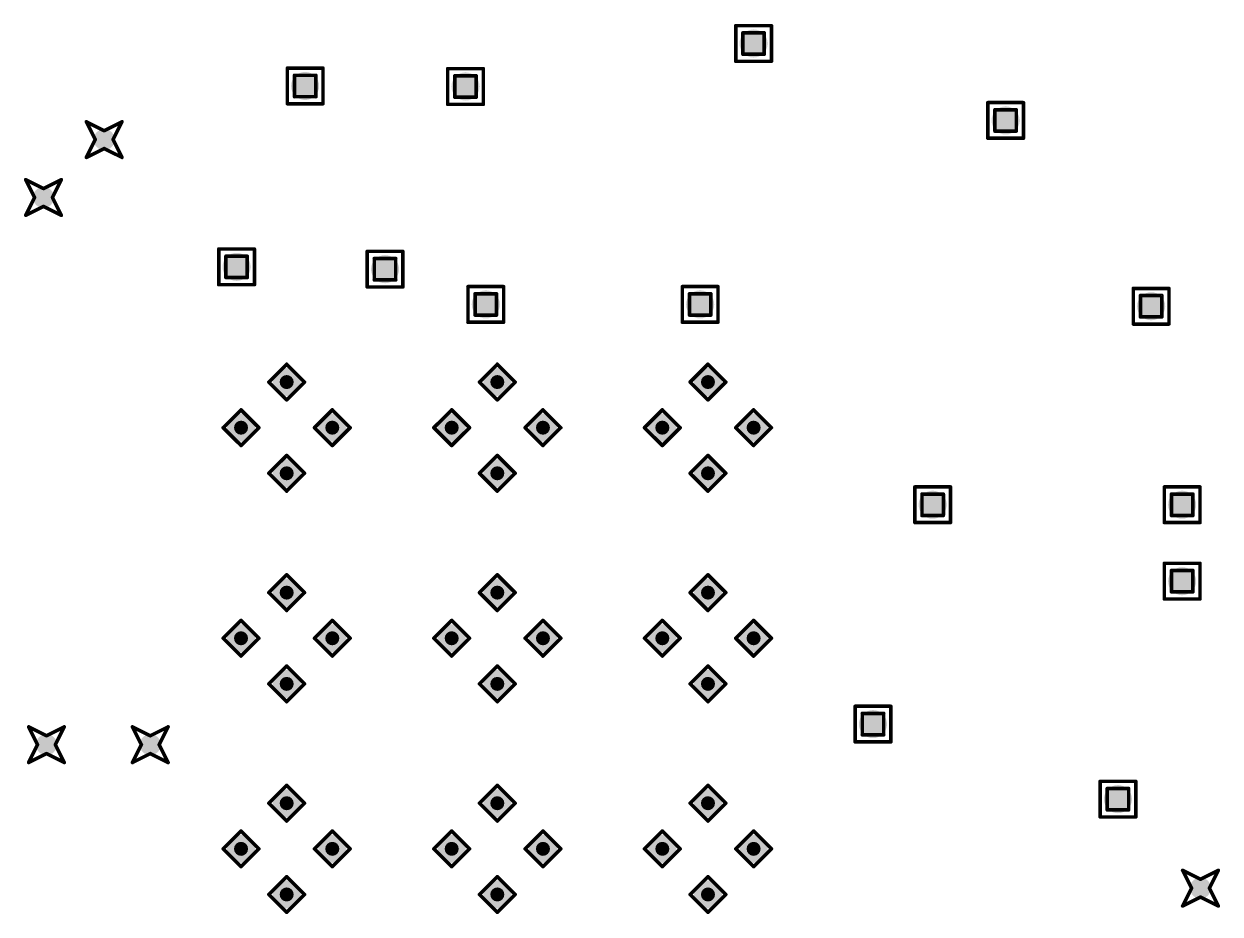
# Model space of a CAD drawing. Header units: millimetres. Extents: x -25 to 478, y -31 to 252.
# Drawn here: x 339.38 to 356.42, y 187.14 to 199.82 of the extents above; entities that cross this region are included whole.
import ezdxf

# ---------------------------------------------------------------- set-up
doc = ezdxf.new("R2010")
doc.units = ezdxf.units.MM
for name, color, linetype in [('DrillDrawing', 1, 'Continuous'), ('MultiLayer', 9, 'Continuous'), ('PadHoleLayer', 156, 'Continuous'), ('ViaHoleLayer', 16, 'Continuous')]:
    doc.layers.add(name, color=color, linetype=linetype)

# ---------------------------------------------------------------- blocks, each defined once
blk = doc.blocks.new('CC3220MODASF12MONR_20')
at = {"layer": 'MultiLayer'}
h = blk.add_hatch(color=9, dxfattribs=at)
edge = h.paths.add_edge_path()
edge.add_arc((-8.224, 5.15), 0.2, 0, 360)
h = blk.add_hatch(color=9, dxfattribs=at)
edge = h.paths.add_edge_path()
edge.add_arc((-5.224, 5.15), 0.2, 0, 360)
h = blk.add_hatch(color=9, dxfattribs=at)
edge = h.paths.add_edge_path()
edge.add_arc((-2.224, 5.15), 0.2, 0, 360)
h = blk.add_hatch(color=9, dxfattribs=at)
edge = h.paths.add_edge_path()
edge.add_arc((-8.874, 4.5), 0.2, 0, 360)
h = blk.add_hatch(color=9, dxfattribs=at)
edge = h.paths.add_edge_path()
edge.add_arc((-7.574, 4.5), 0.2, 0, 360)
h = blk.add_hatch(color=9, dxfattribs=at)
edge = h.paths.add_edge_path()
edge.add_arc((-5.874, 4.5), 0.2, 0, 360)
h = blk.add_hatch(color=9, dxfattribs=at)
edge = h.paths.add_edge_path()
edge.add_arc((-4.574, 4.5), 0.2, 0, 360)
h = blk.add_hatch(color=9, dxfattribs=at)
edge = h.paths.add_edge_path()
edge.add_arc((-2.874, 4.5), 0.2, 0, 360)
h = blk.add_hatch(color=9, dxfattribs=at)
edge = h.paths.add_edge_path()
edge.add_arc((-1.574, 4.5), 0.2, 0, 360)
h = blk.add_hatch(color=9, dxfattribs=at)
edge = h.paths.add_edge_path()
edge.add_arc((-8.224, 3.85), 0.2, 0, 360)
h = blk.add_hatch(color=9, dxfattribs=at)
edge = h.paths.add_edge_path()
edge.add_arc((-5.224, 3.85), 0.2, 0, 360)
h = blk.add_hatch(color=9, dxfattribs=at)
edge = h.paths.add_edge_path()
edge.add_arc((-2.224, 3.85), 0.2, 0, 360)
h = blk.add_hatch(color=9, dxfattribs=at)
edge = h.paths.add_edge_path()
edge.add_arc((-8.224, 2.15), 0.2, 0, 360)
h = blk.add_hatch(color=9, dxfattribs=at)
edge = h.paths.add_edge_path()
edge.add_arc((-5.224, 2.15), 0.2, 0, 360)
h = blk.add_hatch(color=9, dxfattribs=at)
edge = h.paths.add_edge_path()
edge.add_arc((-2.224, 2.15), 0.2, 0, 360)
h = blk.add_hatch(color=9, dxfattribs=at)
edge = h.paths.add_edge_path()
edge.add_arc((-8.874, 1.5), 0.2, 0, 360)
h = blk.add_hatch(color=9, dxfattribs=at)
edge = h.paths.add_edge_path()
edge.add_arc((-7.574, 1.5), 0.2, 0, 360)
h = blk.add_hatch(color=9, dxfattribs=at)
edge = h.paths.add_edge_path()
edge.add_arc((-5.874, 1.5), 0.2, 0, 360)
h = blk.add_hatch(color=9, dxfattribs=at)
edge = h.paths.add_edge_path()
edge.add_arc((-4.574, 1.5), 0.2, 0, 360)
h = blk.add_hatch(color=9, dxfattribs=at)
edge = h.paths.add_edge_path()
edge.add_arc((-2.874, 1.5), 0.2, 0, 360)
h = blk.add_hatch(color=9, dxfattribs=at)
edge = h.paths.add_edge_path()
edge.add_arc((-1.574, 1.5), 0.2, 0, 360)
h = blk.add_hatch(color=9, dxfattribs=at)
edge = h.paths.add_edge_path()
edge.add_arc((-8.224, 0.85), 0.2, 0, 360)
h = blk.add_hatch(color=9, dxfattribs=at)
edge = h.paths.add_edge_path()
edge.add_arc((-5.224, 0.85), 0.2, 0, 360)
h = blk.add_hatch(color=9, dxfattribs=at)
edge = h.paths.add_edge_path()
edge.add_arc((-2.224, 0.85), 0.2, 0, 360)
h = blk.add_hatch(color=9, dxfattribs=at)
edge = h.paths.add_edge_path()
edge.add_arc((-8.224, -0.85), 0.2, 0, 360)
h = blk.add_hatch(color=9, dxfattribs=at)
edge = h.paths.add_edge_path()
edge.add_arc((-5.224, -0.85), 0.2, 0, 360)
h = blk.add_hatch(color=9, dxfattribs=at)
edge = h.paths.add_edge_path()
edge.add_arc((-2.224, -0.85), 0.2, 0, 360)
h = blk.add_hatch(color=9, dxfattribs=at)
edge = h.paths.add_edge_path()
edge.add_arc((-8.874, -1.5), 0.2, 0, 360)
h = blk.add_hatch(color=9, dxfattribs=at)
edge = h.paths.add_edge_path()
edge.add_arc((-7.574, -1.5), 0.2, 0, 360)
h = blk.add_hatch(color=9, dxfattribs=at)
edge = h.paths.add_edge_path()
edge.add_arc((-5.874, -1.5), 0.2, 0, 360)
h = blk.add_hatch(color=9, dxfattribs=at)
edge = h.paths.add_edge_path()
edge.add_arc((-4.574, -1.5), 0.2, 0, 360)
h = blk.add_hatch(color=9, dxfattribs=at)
edge = h.paths.add_edge_path()
edge.add_arc((-2.874, -1.5), 0.2, 0, 360)
h = blk.add_hatch(color=9, dxfattribs=at)
edge = h.paths.add_edge_path()
edge.add_arc((-1.574, -1.5), 0.2, 0, 360)
h = blk.add_hatch(color=9, dxfattribs=at)
edge = h.paths.add_edge_path()
edge.add_arc((-8.224, -2.15), 0.2, 0, 360)
h = blk.add_hatch(color=9, dxfattribs=at)
edge = h.paths.add_edge_path()
edge.add_arc((-5.224, -2.15), 0.2, 0, 360)
h = blk.add_hatch(color=9, dxfattribs=at)
edge = h.paths.add_edge_path()
edge.add_arc((-2.224, -2.15), 0.2, 0, 360)
at = {"layer": 'PadHoleLayer'}
h = blk.add_hatch(color=156, dxfattribs=at)
edge = h.paths.add_edge_path()
edge.add_arc((-8.224, 5.15), 0.1, 0, 360)
h = blk.add_hatch(color=156, dxfattribs=at)
edge = h.paths.add_edge_path()
edge.add_arc((-5.224, 5.15), 0.1, 0, 360)
h = blk.add_hatch(color=156, dxfattribs=at)
edge = h.paths.add_edge_path()
edge.add_arc((-2.224, 5.15), 0.1, 0, 360)
h = blk.add_hatch(color=156, dxfattribs=at)
edge = h.paths.add_edge_path()
edge.add_arc((-8.874, 4.5), 0.1, 0, 360)
h = blk.add_hatch(color=156, dxfattribs=at)
edge = h.paths.add_edge_path()
edge.add_arc((-7.574, 4.5), 0.1, 0, 360)
h = blk.add_hatch(color=156, dxfattribs=at)
edge = h.paths.add_edge_path()
edge.add_arc((-5.874, 4.5), 0.1, 0, 360)
h = blk.add_hatch(color=156, dxfattribs=at)
edge = h.paths.add_edge_path()
edge.add_arc((-4.574, 4.5), 0.1, 0, 360)
h = blk.add_hatch(color=156, dxfattribs=at)
edge = h.paths.add_edge_path()
edge.add_arc((-2.874, 4.5), 0.1, 0, 360)
h = blk.add_hatch(color=156, dxfattribs=at)
edge = h.paths.add_edge_path()
edge.add_arc((-1.574, 4.5), 0.1, 0, 360)
h = blk.add_hatch(color=156, dxfattribs=at)
edge = h.paths.add_edge_path()
edge.add_arc((-8.224, 3.85), 0.1, 0, 360)
h = blk.add_hatch(color=156, dxfattribs=at)
edge = h.paths.add_edge_path()
edge.add_arc((-5.224, 3.85), 0.1, 0, 360)
h = blk.add_hatch(color=156, dxfattribs=at)
edge = h.paths.add_edge_path()
edge.add_arc((-2.224, 3.85), 0.1, 0, 360)
h = blk.add_hatch(color=156, dxfattribs=at)
edge = h.paths.add_edge_path()
edge.add_arc((-8.224, 2.15), 0.1, 0, 360)
h = blk.add_hatch(color=156, dxfattribs=at)
edge = h.paths.add_edge_path()
edge.add_arc((-5.224, 2.15), 0.1, 0, 360)
h = blk.add_hatch(color=156, dxfattribs=at)
edge = h.paths.add_edge_path()
edge.add_arc((-2.224, 2.15), 0.1, 0, 360)
h = blk.add_hatch(color=156, dxfattribs=at)
edge = h.paths.add_edge_path()
edge.add_arc((-8.874, 1.5), 0.1, 0, 360)
h = blk.add_hatch(color=156, dxfattribs=at)
edge = h.paths.add_edge_path()
edge.add_arc((-7.574, 1.5), 0.1, 0, 360)
h = blk.add_hatch(color=156, dxfattribs=at)
edge = h.paths.add_edge_path()
edge.add_arc((-5.874, 1.5), 0.1, 0, 360)
h = blk.add_hatch(color=156, dxfattribs=at)
edge = h.paths.add_edge_path()
edge.add_arc((-4.574, 1.5), 0.1, 0, 360)
h = blk.add_hatch(color=156, dxfattribs=at)
edge = h.paths.add_edge_path()
edge.add_arc((-2.874, 1.5), 0.1, 0, 360)
h = blk.add_hatch(color=156, dxfattribs=at)
edge = h.paths.add_edge_path()
edge.add_arc((-1.574, 1.5), 0.1, 0, 360)
h = blk.add_hatch(color=156, dxfattribs=at)
edge = h.paths.add_edge_path()
edge.add_arc((-8.224, 0.85), 0.1, 0, 360)
h = blk.add_hatch(color=156, dxfattribs=at)
edge = h.paths.add_edge_path()
edge.add_arc((-5.224, 0.85), 0.1, 0, 360)
h = blk.add_hatch(color=156, dxfattribs=at)
edge = h.paths.add_edge_path()
edge.add_arc((-2.224, 0.85), 0.1, 0, 360)
h = blk.add_hatch(color=156, dxfattribs=at)
edge = h.paths.add_edge_path()
edge.add_arc((-8.224, -0.85), 0.1, 0, 360)
h = blk.add_hatch(color=156, dxfattribs=at)
edge = h.paths.add_edge_path()
edge.add_arc((-5.224, -0.85), 0.1, 0, 360)
h = blk.add_hatch(color=156, dxfattribs=at)
edge = h.paths.add_edge_path()
edge.add_arc((-2.224, -0.85), 0.1, 0, 360)
h = blk.add_hatch(color=156, dxfattribs=at)
edge = h.paths.add_edge_path()
edge.add_arc((-8.874, -1.5), 0.1, 0, 360)
h = blk.add_hatch(color=156, dxfattribs=at)
edge = h.paths.add_edge_path()
edge.add_arc((-7.574, -1.5), 0.1, 0, 360)
h = blk.add_hatch(color=156, dxfattribs=at)
edge = h.paths.add_edge_path()
edge.add_arc((-5.874, -1.5), 0.1, 0, 360)
h = blk.add_hatch(color=156, dxfattribs=at)
edge = h.paths.add_edge_path()
edge.add_arc((-4.574, -1.5), 0.1, 0, 360)
h = blk.add_hatch(color=156, dxfattribs=at)
edge = h.paths.add_edge_path()
edge.add_arc((-2.874, -1.5), 0.1, 0, 360)
h = blk.add_hatch(color=156, dxfattribs=at)
edge = h.paths.add_edge_path()
edge.add_arc((-1.574, -1.5), 0.1, 0, 360)
h = blk.add_hatch(color=156, dxfattribs=at)
edge = h.paths.add_edge_path()
edge.add_arc((-8.224, -2.15), 0.1, 0, 360)
h = blk.add_hatch(color=156, dxfattribs=at)
edge = h.paths.add_edge_path()
edge.add_arc((-5.224, -2.15), 0.1, 0, 360)
h = blk.add_hatch(color=156, dxfattribs=at)
edge = h.paths.add_edge_path()
edge.add_arc((-2.224, -2.15), 0.1, 0, 360)

msp = doc.modelspace()

# ---------------------------------------------------------------- hatches: boundary and pattern name
at = {"layer": 'ViaHoleLayer'}
h = msp.add_hatch(color=16, dxfattribs=at)
edge = h.paths.add_edge_path()
edge.add_arc((349.773, 199.545), 0.2, 0, 360)
h = msp.add_hatch(color=16, dxfattribs=at)
edge = h.paths.add_edge_path()
edge.add_arc((343.386, 198.94), 0.2, 0, 360)
h = msp.add_hatch(color=16, dxfattribs=at)
edge = h.paths.add_edge_path()
edge.add_arc((345.67, 198.933), 0.2, 0, 360)
h = msp.add_hatch(color=16, dxfattribs=at)
edge = h.paths.add_edge_path()
edge.add_arc((353.362, 198.449), 0.2, 0, 360)
h = msp.add_hatch(color=16, dxfattribs=at)
edge = h.paths.add_edge_path()
edge.add_arc((340.524, 198.176), 0.15, 0, 360)
h = msp.add_hatch(color=16, dxfattribs=at)
edge = h.paths.add_edge_path()
edge.add_arc((339.66, 197.352), 0.15, 0, 360)
h = msp.add_hatch(color=16, dxfattribs=at)
edge = h.paths.add_edge_path()
edge.add_arc((342.41, 196.363), 0.2, 0, 360)
h = msp.add_hatch(color=16, dxfattribs=at)
edge = h.paths.add_edge_path()
edge.add_arc((344.524, 196.33), 0.2, 0, 360)
h = msp.add_hatch(color=16, dxfattribs=at)
edge = h.paths.add_edge_path()
edge.add_arc((345.959, 195.828), 0.2, 0, 360)
h = msp.add_hatch(color=16, dxfattribs=at)
edge = h.paths.add_edge_path()
edge.add_arc((349.012, 195.828), 0.2, 0, 360)
h = msp.add_hatch(color=16, dxfattribs=at)
edge = h.paths.add_edge_path()
edge.add_arc((355.435, 195.802), 0.2, 0, 360)
h = msp.add_hatch(color=16, dxfattribs=at)
edge = h.paths.add_edge_path()
edge.add_arc((352.323, 192.974), 0.2, 0, 360)
h = msp.add_hatch(color=16, dxfattribs=at)
edge = h.paths.add_edge_path()
edge.add_arc((355.876, 192.974), 0.2, 0, 360)
h = msp.add_hatch(color=16, dxfattribs=at)
edge = h.paths.add_edge_path()
edge.add_arc((355.876, 191.885), 0.2, 0, 360)
h = msp.add_hatch(color=16, dxfattribs=at)
edge = h.paths.add_edge_path()
edge.add_arc((351.473, 189.849), 0.2, 0, 360)
h = msp.add_hatch(color=16, dxfattribs=at)
edge = h.paths.add_edge_path()
edge.add_arc((339.702, 189.556), 0.15, 0, 360)
h = msp.add_hatch(color=16, dxfattribs=at)
edge = h.paths.add_edge_path()
edge.add_arc((341.181, 189.556), 0.15, 0, 360)
h = msp.add_hatch(color=16, dxfattribs=at)
edge = h.paths.add_edge_path()
edge.add_arc((354.962, 188.78), 0.2, 0, 360)
h = msp.add_hatch(color=16, dxfattribs=at)
edge = h.paths.add_edge_path()
edge.add_arc((356.137, 187.512), 0.15, 0, 360)

# ---------------------------------------------------------------- linework, layer by layer
at = {"layer": 'DrillDrawing', "const_width": 0.0508}
for points in [[(349.519, 199.799), (350.027, 199.799)], [(349.519, 199.291), (349.519, 199.799)], [(349.621, 199.697), (349.925, 199.697)], [(349.621, 199.392), (349.621, 199.697)], [(349.925, 199.392), (349.925, 199.697)], [(350.027, 199.291), (350.027, 199.799)], [(349.519, 199.291), (350.027, 199.291)], [(349.621, 199.392), (349.925, 199.392)], [(343.132, 199.194), (343.64, 199.194)], [(343.132, 198.686), (343.132, 199.194)], [(343.64, 198.686), (343.64, 199.194)], [(345.416, 199.187), (345.924, 199.187)], [(345.416, 198.679), (345.416, 199.187)], [(345.924, 198.679), (345.924, 199.187)], [(343.234, 199.092), (343.539, 199.092)], [(343.234, 198.787), (343.234, 199.092)], [(343.539, 198.787), (343.539, 199.092)], [(345.518, 199.085), (345.822, 199.085)], [(345.518, 198.78), (345.518, 199.085)], [(345.822, 198.78), (345.822, 199.085)], [(343.234, 198.787), (343.539, 198.787)], [(345.518, 198.78), (345.822, 198.78)], [(343.132, 198.686), (343.64, 198.686)], [(345.416, 198.679), (345.924, 198.679)], [(353.108, 198.703), (353.616, 198.703)], [(353.108, 198.195), (353.108, 198.703)], [(353.616, 198.195), (353.616, 198.703)], [(353.21, 198.601), (353.515, 198.601)], [(353.21, 198.297), (353.21, 198.601)], [(353.515, 198.297), (353.515, 198.601)], [(340.27, 198.43), (340.524, 198.303)], [(340.27, 198.43), (340.397, 198.176)], [(340.524, 198.303), (340.778, 198.43)], [(340.651, 198.176), (340.778, 198.43)], [(353.21, 198.297), (353.515, 198.297)], [(340.27, 197.922), (340.397, 198.176)], [(340.651, 198.176), (340.778, 197.922)], [(353.108, 198.195), (353.616, 198.195)], [(340.27, 197.922), (340.524, 198.049)], [(340.524, 198.049), (340.778, 197.922)], [(339.406, 197.606), (339.66, 197.479)], [(339.406, 197.606), (339.533, 197.352)], [(339.66, 197.479), (339.914, 197.606)], [(339.787, 197.352), (339.914, 197.606)], [(339.406, 197.098), (339.533, 197.352)], [(339.787, 197.352), (339.914, 197.098)], [(339.406, 197.098), (339.66, 197.225)], [(339.66, 197.225), (339.914, 197.098)], [(342.156, 196.617), (342.664, 196.617)], [(342.156, 196.109), (342.156, 196.617)], [(342.664, 196.109), (342.664, 196.617)], [(344.27, 196.584), (344.778, 196.584)], [(344.27, 196.076), (344.27, 196.584)], [(344.778, 196.076), (344.778, 196.584)], [(342.257, 196.515), (342.562, 196.515)], [(342.257, 196.211), (342.257, 196.515)], [(342.562, 196.211), (342.562, 196.515)], [(344.371, 196.482), (344.676, 196.482)], [(344.371, 196.177), (344.371, 196.482)], [(344.676, 196.177), (344.676, 196.482)], [(342.156, 196.109), (342.664, 196.109)], [(342.257, 196.211), (342.562, 196.211)], [(344.27, 196.076), (344.778, 196.076)], [(344.371, 196.177), (344.676, 196.177)], [(345.705, 196.082), (346.213, 196.082)], [(345.705, 195.574), (345.705, 196.082)], [(346.213, 195.574), (346.213, 196.082)], [(348.758, 196.082), (349.266, 196.082)], [(348.758, 195.574), (348.758, 196.082)], [(349.266, 195.574), (349.266, 196.082)], [(355.181, 196.056), (355.689, 196.056)], [(355.181, 195.548), (355.181, 196.056)], [(355.689, 195.548), (355.689, 196.056)], [(345.806, 195.98), (346.111, 195.98)], [(345.806, 195.676), (345.806, 195.98)], [(346.111, 195.676), (346.111, 195.98)], [(348.859, 195.98), (349.164, 195.98)], [(348.859, 195.676), (348.859, 195.98)], [(349.164, 195.676), (349.164, 195.98)], [(355.282, 195.955), (355.587, 195.955)], [(355.282, 195.65), (355.282, 195.955)], [(355.587, 195.65), (355.587, 195.955)], [(345.705, 195.574), (346.213, 195.574)], [(345.806, 195.676), (346.111, 195.676)], [(348.758, 195.574), (349.266, 195.574)], [(348.859, 195.676), (349.164, 195.676)], [(355.181, 195.548), (355.689, 195.548)], [(355.282, 195.65), (355.587, 195.65)], [(342.869, 194.722), (343.123, 194.976)], [(343.123, 194.976), (343.377, 194.722)], [(345.869, 194.722), (346.123, 194.976)], [(346.123, 194.976), (346.377, 194.722)], [(348.869, 194.722), (349.123, 194.976)], [(349.123, 194.976), (349.377, 194.722)], [(342.869, 194.722), (343.123, 194.468)], [(343.123, 194.468), (343.377, 194.722)], [(345.869, 194.722), (346.123, 194.468)], [(346.123, 194.468), (346.377, 194.722)], [(348.869, 194.722), (349.123, 194.468)], [(349.123, 194.468), (349.377, 194.722)], [(342.219, 194.072), (342.473, 194.326)], [(342.473, 194.326), (342.727, 194.072)], [(343.519, 194.072), (343.773, 194.326)], [(343.773, 194.326), (344.027, 194.072)], [(345.219, 194.072), (345.473, 194.326)], [(345.473, 194.326), (345.727, 194.072)], [(346.519, 194.072), (346.773, 194.326)], [(346.773, 194.326), (347.027, 194.072)], [(348.219, 194.072), (348.473, 194.326)], [(348.473, 194.326), (348.727, 194.072)], [(349.519, 194.072), (349.773, 194.326)], [(349.773, 194.326), (350.027, 194.072)], [(342.219, 194.072), (342.473, 193.818)], [(342.473, 193.818), (342.727, 194.072)], [(343.519, 194.072), (343.773, 193.818)], [(343.773, 193.818), (344.027, 194.072)], [(345.219, 194.072), (345.473, 193.818)], [(345.473, 193.818), (345.727, 194.072)], [(346.519, 194.072), (346.773, 193.818)], [(346.773, 193.818), (347.027, 194.072)], [(348.219, 194.072), (348.473, 193.818)], [(348.473, 193.818), (348.727, 194.072)], [(349.519, 194.072), (349.773, 193.818)], [(349.773, 193.818), (350.027, 194.072)], [(342.869, 193.422), (343.123, 193.676)], [(343.123, 193.676), (343.377, 193.422)], [(345.869, 193.422), (346.123, 193.676)], [(346.123, 193.676), (346.377, 193.422)], [(348.869, 193.422), (349.123, 193.676)], [(349.123, 193.676), (349.377, 193.422)], [(342.869, 193.422), (343.123, 193.168)], [(343.123, 193.168), (343.377, 193.422)], [(345.869, 193.422), (346.123, 193.168)], [(346.123, 193.168), (346.377, 193.422)], [(348.869, 193.422), (349.123, 193.168)], [(349.123, 193.168), (349.377, 193.422)], [(352.069, 193.228), (352.577, 193.228)], [(352.069, 192.72), (352.069, 193.228)], [(352.577, 192.72), (352.577, 193.228)], [(355.622, 193.228), (356.13, 193.228)], [(355.622, 192.72), (355.622, 193.228)], [(356.13, 192.72), (356.13, 193.228)], [(352.171, 193.126), (352.476, 193.126)], [(352.171, 192.821), (352.171, 193.126)], [(352.476, 192.821), (352.476, 193.126)], [(355.724, 193.126), (356.029, 193.126)], [(355.724, 192.821), (355.724, 193.126)], [(356.029, 192.821), (356.029, 193.126)], [(352.171, 192.821), (352.476, 192.821)], [(355.724, 192.821), (356.029, 192.821)], [(352.069, 192.72), (352.577, 192.72)], [(355.622, 192.72), (356.13, 192.72)], [(355.622, 192.139), (356.13, 192.139)], [(355.622, 191.631), (355.622, 192.139)], [(356.13, 191.631), (356.13, 192.139)], [(342.869, 191.722), (343.123, 191.976)], [(343.123, 191.976), (343.377, 191.722)], [(345.869, 191.722), (346.123, 191.976)], [(346.123, 191.976), (346.377, 191.722)], [(348.869, 191.722), (349.123, 191.976)], [(349.123, 191.976), (349.377, 191.722)], [(355.724, 192.038), (356.029, 192.038)], [(355.724, 191.733), (355.724, 192.038)], [(356.029, 191.733), (356.029, 192.038)], [(342.869, 191.722), (343.123, 191.468)], [(343.123, 191.468), (343.377, 191.722)], [(345.869, 191.722), (346.123, 191.468)], [(346.123, 191.468), (346.377, 191.722)], [(348.869, 191.722), (349.123, 191.468)], [(349.123, 191.468), (349.377, 191.722)], [(355.622, 191.631), (356.13, 191.631)], [(355.724, 191.733), (356.029, 191.733)], [(342.219, 191.072), (342.473, 191.326)], [(342.473, 191.326), (342.727, 191.072)], [(343.519, 191.072), (343.773, 191.326)], [(343.773, 191.326), (344.027, 191.072)], [(345.219, 191.072), (345.473, 191.326)], [(345.473, 191.326), (345.727, 191.072)], [(346.519, 191.072), (346.773, 191.326)], [(346.773, 191.326), (347.027, 191.072)], [(348.219, 191.072), (348.473, 191.326)], [(348.473, 191.326), (348.727, 191.072)], [(349.519, 191.072), (349.773, 191.326)], [(349.773, 191.326), (350.027, 191.072)], [(342.219, 191.072), (342.473, 190.818)], [(342.473, 190.818), (342.727, 191.072)], [(343.519, 191.072), (343.773, 190.818)], [(343.773, 190.818), (344.027, 191.072)], [(345.219, 191.072), (345.473, 190.818)], [(345.473, 190.818), (345.727, 191.072)], [(346.519, 191.072), (346.773, 190.818)], [(346.773, 190.818), (347.027, 191.072)], [(348.219, 191.072), (348.473, 190.818)], [(348.473, 190.818), (348.727, 191.072)], [(349.519, 191.072), (349.773, 190.818)], [(349.773, 190.818), (350.027, 191.072)], [(342.869, 190.422), (343.123, 190.676)], [(343.123, 190.676), (343.377, 190.422)], [(345.869, 190.422), (346.123, 190.676)], [(346.123, 190.676), (346.377, 190.422)], [(348.869, 190.422), (349.123, 190.676)], [(349.123, 190.676), (349.377, 190.422)], [(342.869, 190.422), (343.123, 190.168)], [(343.123, 190.168), (343.377, 190.422)], [(345.869, 190.422), (346.123, 190.168)], [(346.123, 190.168), (346.377, 190.422)], [(348.869, 190.422), (349.123, 190.168)], [(349.123, 190.168), (349.377, 190.422)], [(351.219, 190.103), (351.727, 190.103)], [(351.219, 189.595), (351.219, 190.103)], [(351.727, 189.595), (351.727, 190.103)], [(351.321, 190.001), (351.626, 190.001)], [(351.321, 189.696), (351.321, 190.001)], [(351.626, 189.696), (351.626, 190.001)], [(339.448, 189.81), (339.702, 189.683)], [(339.448, 189.81), (339.575, 189.556)], [(339.702, 189.683), (339.956, 189.81)], [(339.829, 189.556), (339.956, 189.81)], [(340.927, 189.81), (341.181, 189.683)], [(340.927, 189.81), (341.054, 189.556)], [(341.181, 189.683), (341.435, 189.81)], [(341.308, 189.556), (341.435, 189.81)], [(351.219, 189.595), (351.727, 189.595)], [(351.321, 189.696), (351.626, 189.696)], [(339.448, 189.302), (339.575, 189.556)], [(339.448, 189.302), (339.702, 189.429)], [(339.702, 189.429), (339.956, 189.302)], [(339.829, 189.556), (339.956, 189.302)], [(340.927, 189.302), (341.054, 189.556)], [(340.927, 189.302), (341.181, 189.429)], [(341.181, 189.429), (341.435, 189.302)], [(341.308, 189.556), (341.435, 189.302)], [(342.869, 188.722), (343.123, 188.976)], [(343.123, 188.976), (343.377, 188.722)], [(345.869, 188.722), (346.123, 188.976)], [(346.123, 188.976), (346.377, 188.722)], [(348.869, 188.722), (349.123, 188.976)], [(349.123, 188.976), (349.377, 188.722)], [(354.708, 189.034), (355.216, 189.034)], [(354.708, 188.526), (354.708, 189.034)], [(354.81, 188.932), (355.115, 188.932)], [(354.81, 188.627), (354.81, 188.932)], [(355.115, 188.627), (355.115, 188.932)], [(355.216, 188.526), (355.216, 189.034)], [(342.869, 188.722), (343.123, 188.468)], [(343.123, 188.468), (343.377, 188.722)], [(345.869, 188.722), (346.123, 188.468)], [(346.123, 188.468), (346.377, 188.722)], [(348.869, 188.722), (349.123, 188.468)], [(349.123, 188.468), (349.377, 188.722)], [(354.81, 188.627), (355.115, 188.627)], [(354.708, 188.526), (355.216, 188.526)], [(342.219, 188.072), (342.473, 188.326)], [(342.473, 188.326), (342.727, 188.072)], [(343.519, 188.072), (343.773, 188.326)], [(343.773, 188.326), (344.027, 188.072)], [(345.219, 188.072), (345.473, 188.326)], [(345.473, 188.326), (345.727, 188.072)], [(346.519, 188.072), (346.773, 188.326)], [(346.773, 188.326), (347.027, 188.072)], [(348.219, 188.072), (348.473, 188.326)], [(348.473, 188.326), (348.727, 188.072)], [(349.519, 188.072), (349.773, 188.326)], [(349.773, 188.326), (350.027, 188.072)], [(342.219, 188.072), (342.473, 187.818)], [(342.473, 187.818), (342.727, 188.072)], [(343.519, 188.072), (343.773, 187.818)], [(343.773, 187.818), (344.027, 188.072)], [(345.219, 188.072), (345.473, 187.818)], [(345.473, 187.818), (345.727, 188.072)], [(346.519, 188.072), (346.773, 187.818)], [(346.773, 187.818), (347.027, 188.072)], [(348.219, 188.072), (348.473, 187.818)], [(348.473, 187.818), (348.727, 188.072)], [(349.519, 188.072), (349.773, 187.818)], [(349.773, 187.818), (350.027, 188.072)], [(355.883, 187.766), (356.137, 187.639)], [(355.883, 187.766), (356.01, 187.512)], [(356.137, 187.639), (356.391, 187.766)], [(356.264, 187.512), (356.391, 187.766)], [(342.869, 187.422), (343.123, 187.676)], [(343.123, 187.676), (343.377, 187.422)], [(345.869, 187.422), (346.123, 187.676)], [(346.123, 187.676), (346.377, 187.422)], [(348.869, 187.422), (349.123, 187.676)], [(349.123, 187.676), (349.377, 187.422)], [(342.869, 187.422), (343.123, 187.168)], [(343.123, 187.168), (343.377, 187.422)], [(345.869, 187.422), (346.123, 187.168)], [(346.123, 187.168), (346.377, 187.422)], [(348.869, 187.422), (349.123, 187.168)], [(349.123, 187.168), (349.377, 187.422)], [(355.883, 187.258), (356.01, 187.512)], [(355.883, 187.258), (356.137, 187.385)], [(356.137, 187.385), (356.391, 187.258)], [(356.264, 187.512), (356.391, 187.258)]]:
    msp.add_lwpolyline(points, dxfattribs=at)
at = {"layer": 'DrillDrawing', "const_width": 0.0254}
for points in [[(349.506, 199.799, 1), (349.532, 199.799, 1)], [(349.506, 199.799, 1), (349.532, 199.799, 1)], [(349.608, 199.697, 1), (349.633, 199.697, 1)], [(349.608, 199.697, 1), (349.633, 199.697, 1)], [(349.913, 199.697, 1), (349.938, 199.697, 1)], [(349.913, 199.697, 1), (349.938, 199.697, 1)], [(350.014, 199.799, 1), (350.04, 199.799, 1)], [(350.014, 199.799, 1), (350.04, 199.799, 1)], [(349.506, 199.291, 1), (349.532, 199.291, 1)], [(349.506, 199.291, 1), (349.532, 199.291, 1)], [(349.608, 199.392, 1), (349.633, 199.392, 1)], [(349.608, 199.392, 1), (349.633, 199.392, 1)], [(349.913, 199.392, 1), (349.938, 199.392, 1)], [(349.913, 199.392, 1), (349.938, 199.392, 1)], [(350.014, 199.291, 1), (350.04, 199.291, 1)], [(350.014, 199.291, 1), (350.04, 199.291, 1)], [(343.12, 199.194, 1), (343.145, 199.194, 1)], [(343.12, 199.194, 1), (343.145, 199.194, 1)], [(343.628, 199.194, 1), (343.653, 199.194, 1)], [(343.628, 199.194, 1), (343.653, 199.194, 1)], [(345.403, 199.187, 1), (345.429, 199.187, 1)], [(345.403, 199.187, 1), (345.429, 199.187, 1)], [(345.911, 199.187, 1), (345.937, 199.187, 1)], [(345.911, 199.187, 1), (345.937, 199.187, 1)], [(343.221, 199.092, 1), (343.247, 199.092, 1)], [(343.221, 199.092, 1), (343.247, 199.092, 1)], [(343.526, 199.092, 1), (343.552, 199.092, 1)], [(343.526, 199.092, 1), (343.552, 199.092, 1)], [(345.505, 199.085, 1), (345.53, 199.085, 1)], [(345.505, 199.085, 1), (345.53, 199.085, 1)], [(345.81, 199.085, 1), (345.835, 199.085, 1)], [(345.81, 199.085, 1), (345.835, 199.085, 1)], [(343.221, 198.787, 1), (343.247, 198.787, 1)], [(343.221, 198.787, 1), (343.247, 198.787, 1)], [(343.526, 198.787, 1), (343.552, 198.787, 1)], [(343.526, 198.787, 1), (343.552, 198.787, 1)], [(345.505, 198.78, 1), (345.53, 198.78, 1)], [(345.505, 198.78, 1), (345.53, 198.78, 1)], [(345.81, 198.78, 1), (345.835, 198.78, 1)], [(345.81, 198.78, 1), (345.835, 198.78, 1)], [(343.12, 198.686, 1), (343.145, 198.686, 1)], [(343.12, 198.686, 1), (343.145, 198.686, 1)], [(343.628, 198.686, 1), (343.653, 198.686, 1)], [(343.628, 198.686, 1), (343.653, 198.686, 1)], [(345.403, 198.679, 1), (345.429, 198.679, 1)], [(345.403, 198.679, 1), (345.429, 198.679, 1)], [(345.911, 198.679, 1), (345.937, 198.679, 1)], [(345.911, 198.679, 1), (345.937, 198.679, 1)], [(353.096, 198.703, 1), (353.121, 198.703, 1)], [(353.096, 198.703, 1), (353.121, 198.703, 1)], [(353.604, 198.703, 1), (353.629, 198.703, 1)], [(353.604, 198.703, 1), (353.629, 198.703, 1)], [(353.197, 198.601, 1), (353.223, 198.601, 1)], [(353.197, 198.601, 1), (353.223, 198.601, 1)], [(353.502, 198.601, 1), (353.527, 198.601, 1)], [(353.502, 198.601, 1), (353.527, 198.601, 1)], [(340.257, 198.43, 1), (340.283, 198.43, 1)], [(340.257, 198.43, 1), (340.283, 198.43, 1)], [(340.511, 198.303, 1), (340.537, 198.303, 1)], [(340.511, 198.303, 1), (340.537, 198.303, 1)], [(340.765, 198.43, 1), (340.791, 198.43, 1)], [(340.765, 198.43, 1), (340.791, 198.43, 1)], [(353.197, 198.297, 1), (353.223, 198.297, 1)], [(353.197, 198.297, 1), (353.223, 198.297, 1)], [(353.502, 198.297, 1), (353.527, 198.297, 1)], [(353.502, 198.297, 1), (353.527, 198.297, 1)], [(340.384, 198.176, 1), (340.41, 198.176, 1)], [(340.384, 198.176, 1), (340.41, 198.176, 1)], [(340.638, 198.176, 1), (340.664, 198.176, 1)], [(340.638, 198.176, 1), (340.664, 198.176, 1)], [(353.096, 198.195, 1), (353.121, 198.195, 1)], [(353.096, 198.195, 1), (353.121, 198.195, 1)], [(353.604, 198.195, 1), (353.629, 198.195, 1)], [(353.604, 198.195, 1), (353.629, 198.195, 1)], [(340.511, 198.049, 1), (340.537, 198.049, 1)], [(340.511, 198.049, 1), (340.537, 198.049, 1)], [(340.257, 197.922, 1), (340.283, 197.922, 1)], [(340.257, 197.922, 1), (340.283, 197.922, 1)], [(340.765, 197.922, 1), (340.791, 197.922, 1)], [(340.765, 197.922, 1), (340.791, 197.922, 1)], [(339.394, 197.606, 1), (339.419, 197.606, 1)], [(339.394, 197.606, 1), (339.419, 197.606, 1)], [(339.902, 197.606, 1), (339.927, 197.606, 1)], [(339.902, 197.606, 1), (339.927, 197.606, 1)], [(339.648, 197.479, 1), (339.673, 197.479, 1)], [(339.648, 197.479, 1), (339.673, 197.479, 1)], [(339.521, 197.352, 1), (339.546, 197.352, 1)], [(339.521, 197.352, 1), (339.546, 197.352, 1)], [(339.775, 197.352, 1), (339.8, 197.352, 1)], [(339.775, 197.352, 1), (339.8, 197.352, 1)], [(339.394, 197.098, 1), (339.419, 197.098, 1)], [(339.394, 197.098, 1), (339.419, 197.098, 1)], [(339.648, 197.225, 1), (339.673, 197.225, 1)], [(339.648, 197.225, 1), (339.673, 197.225, 1)], [(339.902, 197.098, 1), (339.927, 197.098, 1)], [(339.902, 197.098, 1), (339.927, 197.098, 1)], [(342.143, 196.617, 1), (342.169, 196.617, 1)], [(342.143, 196.617, 1), (342.169, 196.617, 1)], [(342.651, 196.617, 1), (342.677, 196.617, 1)], [(342.651, 196.617, 1), (342.677, 196.617, 1)], [(344.257, 196.584, 1), (344.282, 196.584, 1)], [(344.257, 196.584, 1), (344.282, 196.584, 1)], [(344.765, 196.584, 1), (344.79, 196.584, 1)], [(344.765, 196.584, 1), (344.79, 196.584, 1)], [(342.245, 196.515, 1), (342.27, 196.515, 1)], [(342.245, 196.515, 1), (342.27, 196.515, 1)], [(342.55, 196.515, 1), (342.575, 196.515, 1)], [(342.55, 196.515, 1), (342.575, 196.515, 1)], [(344.358, 196.482, 1), (344.384, 196.482, 1)], [(344.358, 196.482, 1), (344.384, 196.482, 1)], [(344.663, 196.482, 1), (344.689, 196.482, 1)], [(344.663, 196.482, 1), (344.689, 196.482, 1)], [(342.143, 196.109, 1), (342.169, 196.109, 1)], [(342.143, 196.109, 1), (342.169, 196.109, 1)], [(342.245, 196.211, 1), (342.27, 196.211, 1)], [(342.245, 196.211, 1), (342.27, 196.211, 1)], [(342.55, 196.211, 1), (342.575, 196.211, 1)], [(342.55, 196.211, 1), (342.575, 196.211, 1)], [(342.651, 196.109, 1), (342.677, 196.109, 1)], [(342.651, 196.109, 1), (342.677, 196.109, 1)], [(344.257, 196.076, 1), (344.282, 196.076, 1)], [(344.257, 196.076, 1), (344.282, 196.076, 1)], [(344.358, 196.177, 1), (344.384, 196.177, 1)], [(344.358, 196.177, 1), (344.384, 196.177, 1)], [(344.663, 196.177, 1), (344.689, 196.177, 1)], [(344.663, 196.177, 1), (344.689, 196.177, 1)], [(344.765, 196.076, 1), (344.79, 196.076, 1)], [(344.765, 196.076, 1), (344.79, 196.076, 1)], [(345.692, 196.082, 1), (345.717, 196.082, 1)], [(345.692, 196.082, 1), (345.717, 196.082, 1)], [(346.2, 196.082, 1), (346.225, 196.082, 1)], [(346.2, 196.082, 1), (346.225, 196.082, 1)], [(348.745, 196.082, 1), (348.77, 196.082, 1)], [(348.745, 196.082, 1), (348.77, 196.082, 1)], [(349.253, 196.082, 1), (349.278, 196.082, 1)], [(349.253, 196.082, 1), (349.278, 196.082, 1)], [(355.168, 196.056, 1), (355.193, 196.056, 1)], [(355.168, 196.056, 1), (355.193, 196.056, 1)], [(355.676, 196.056, 1), (355.701, 196.056, 1)], [(355.676, 196.056, 1), (355.701, 196.056, 1)], [(345.793, 195.98, 1), (345.819, 195.98, 1)], [(345.793, 195.98, 1), (345.819, 195.98, 1)], [(346.098, 195.98, 1), (346.124, 195.98, 1)], [(346.098, 195.98, 1), (346.124, 195.98, 1)], [(348.847, 195.98, 1), (348.872, 195.98, 1)], [(348.847, 195.98, 1), (348.872, 195.98, 1)], [(349.151, 195.98, 1), (349.177, 195.98, 1)], [(349.151, 195.98, 1), (349.177, 195.98, 1)], [(355.269, 195.955, 1), (355.295, 195.955, 1)], [(355.269, 195.955, 1), (355.295, 195.955, 1)], [(355.574, 195.955, 1), (355.6, 195.955, 1)], [(355.574, 195.955, 1), (355.6, 195.955, 1)], [(345.692, 195.574, 1), (345.717, 195.574, 1)], [(345.692, 195.574, 1), (345.717, 195.574, 1)], [(345.793, 195.676, 1), (345.819, 195.676, 1)], [(345.793, 195.676, 1), (345.819, 195.676, 1)], [(346.098, 195.676, 1), (346.124, 195.676, 1)], [(346.098, 195.676, 1), (346.124, 195.676, 1)], [(346.2, 195.574, 1), (346.225, 195.574, 1)], [(346.2, 195.574, 1), (346.225, 195.574, 1)], [(348.745, 195.574, 1), (348.77, 195.574, 1)], [(348.745, 195.574, 1), (348.77, 195.574, 1)], [(348.847, 195.676, 1), (348.872, 195.676, 1)], [(348.847, 195.676, 1), (348.872, 195.676, 1)], [(349.151, 195.676, 1), (349.177, 195.676, 1)], [(349.151, 195.676, 1), (349.177, 195.676, 1)], [(349.253, 195.574, 1), (349.278, 195.574, 1)], [(349.253, 195.574, 1), (349.278, 195.574, 1)], [(355.168, 195.548, 1), (355.193, 195.548, 1)], [(355.168, 195.548, 1), (355.193, 195.548, 1)], [(355.269, 195.65, 1), (355.295, 195.65, 1)], [(355.269, 195.65, 1), (355.295, 195.65, 1)], [(355.574, 195.65, 1), (355.6, 195.65, 1)], [(355.574, 195.65, 1), (355.6, 195.65, 1)], [(355.676, 195.548, 1), (355.701, 195.548, 1)], [(355.676, 195.548, 1), (355.701, 195.548, 1)], [(343.11, 194.976, 1), (343.136, 194.976, 1)], [(343.11, 194.976, 1), (343.136, 194.976, 1)], [(346.11, 194.976, 1), (346.136, 194.976, 1)], [(346.11, 194.976, 1), (346.136, 194.976, 1)], [(349.11, 194.976, 1), (349.136, 194.976, 1)], [(349.11, 194.976, 1), (349.136, 194.976, 1)], [(342.856, 194.722, 1), (342.882, 194.722, 1)], [(342.856, 194.722, 1), (342.882, 194.722, 1)], [(343.364, 194.722, 1), (343.39, 194.722, 1)], [(343.364, 194.722, 1), (343.39, 194.722, 1)], [(345.856, 194.722, 1), (345.882, 194.722, 1)], [(345.856, 194.722, 1), (345.882, 194.722, 1)], [(346.364, 194.722, 1), (346.39, 194.722, 1)], [(346.364, 194.722, 1), (346.39, 194.722, 1)], [(348.856, 194.722, 1), (348.882, 194.722, 1)], [(348.856, 194.722, 1), (348.882, 194.722, 1)], [(349.364, 194.722, 1), (349.39, 194.722, 1)], [(349.364, 194.722, 1), (349.39, 194.722, 1)], [(343.11, 194.468, 1), (343.136, 194.468, 1)], [(343.11, 194.468, 1), (343.136, 194.468, 1)], [(346.11, 194.468, 1), (346.136, 194.468, 1)], [(346.11, 194.468, 1), (346.136, 194.468, 1)], [(349.11, 194.468, 1), (349.136, 194.468, 1)], [(349.11, 194.468, 1), (349.136, 194.468, 1)], [(342.46, 194.326, 1), (342.486, 194.326, 1)], [(342.46, 194.326, 1), (342.486, 194.326, 1)], [(343.76, 194.326, 1), (343.786, 194.326, 1)], [(343.76, 194.326, 1), (343.786, 194.326, 1)], [(345.46, 194.326, 1), (345.486, 194.326, 1)], [(345.46, 194.326, 1), (345.486, 194.326, 1)], [(346.76, 194.326, 1), (346.786, 194.326, 1)], [(346.76, 194.326, 1), (346.786, 194.326, 1)], [(348.46, 194.326, 1), (348.486, 194.326, 1)], [(348.46, 194.326, 1), (348.486, 194.326, 1)], [(349.76, 194.326, 1), (349.786, 194.326, 1)], [(349.76, 194.326, 1), (349.786, 194.326, 1)], [(342.206, 194.072, 1), (342.232, 194.072, 1)], [(342.206, 194.072, 1), (342.232, 194.072, 1)], [(342.714, 194.072, 1), (342.74, 194.072, 1)], [(342.714, 194.072, 1), (342.74, 194.072, 1)], [(343.506, 194.072, 1), (343.532, 194.072, 1)], [(343.506, 194.072, 1), (343.532, 194.072, 1)], [(344.014, 194.072, 1), (344.04, 194.072, 1)], [(344.014, 194.072, 1), (344.04, 194.072, 1)], [(345.206, 194.072, 1), (345.232, 194.072, 1)], [(345.206, 194.072, 1), (345.232, 194.072, 1)], [(345.714, 194.072, 1), (345.74, 194.072, 1)], [(345.714, 194.072, 1), (345.74, 194.072, 1)], [(346.506, 194.072, 1), (346.532, 194.072, 1)], [(346.506, 194.072, 1), (346.532, 194.072, 1)], [(347.014, 194.072, 1), (347.04, 194.072, 1)], [(347.014, 194.072, 1), (347.04, 194.072, 1)], [(348.206, 194.072, 1), (348.232, 194.072, 1)], [(348.206, 194.072, 1), (348.232, 194.072, 1)], [(348.714, 194.072, 1), (348.74, 194.072, 1)], [(348.714, 194.072, 1), (348.74, 194.072, 1)], [(349.506, 194.072, 1), (349.532, 194.072, 1)], [(349.506, 194.072, 1), (349.532, 194.072, 1)], [(350.014, 194.072, 1), (350.04, 194.072, 1)], [(350.014, 194.072, 1), (350.04, 194.072, 1)], [(342.46, 193.818, 1), (342.486, 193.818, 1)], [(342.46, 193.818, 1), (342.486, 193.818, 1)], [(343.11, 193.676, 1), (343.136, 193.676, 1)], [(343.11, 193.676, 1), (343.136, 193.676, 1)], [(343.76, 193.818, 1), (343.786, 193.818, 1)], [(343.76, 193.818, 1), (343.786, 193.818, 1)], [(345.46, 193.818, 1), (345.486, 193.818, 1)], [(345.46, 193.818, 1), (345.486, 193.818, 1)], [(346.11, 193.676, 1), (346.136, 193.676, 1)], [(346.11, 193.676, 1), (346.136, 193.676, 1)], [(346.76, 193.818, 1), (346.786, 193.818, 1)], [(346.76, 193.818, 1), (346.786, 193.818, 1)], [(348.46, 193.818, 1), (348.486, 193.818, 1)], [(348.46, 193.818, 1), (348.486, 193.818, 1)], [(349.11, 193.676, 1), (349.136, 193.676, 1)], [(349.11, 193.676, 1), (349.136, 193.676, 1)], [(349.76, 193.818, 1), (349.786, 193.818, 1)], [(349.76, 193.818, 1), (349.786, 193.818, 1)], [(342.856, 193.422, 1), (342.882, 193.422, 1)], [(342.856, 193.422, 1), (342.882, 193.422, 1)], [(343.364, 193.422, 1), (343.39, 193.422, 1)], [(343.364, 193.422, 1), (343.39, 193.422, 1)], [(345.856, 193.422, 1), (345.882, 193.422, 1)], [(345.856, 193.422, 1), (345.882, 193.422, 1)], [(346.364, 193.422, 1), (346.39, 193.422, 1)], [(346.364, 193.422, 1), (346.39, 193.422, 1)], [(348.856, 193.422, 1), (348.882, 193.422, 1)], [(348.856, 193.422, 1), (348.882, 193.422, 1)], [(349.364, 193.422, 1), (349.39, 193.422, 1)], [(349.364, 193.422, 1), (349.39, 193.422, 1)], [(343.11, 193.168, 1), (343.136, 193.168, 1)], [(343.11, 193.168, 1), (343.136, 193.168, 1)], [(346.11, 193.168, 1), (346.136, 193.168, 1)], [(346.11, 193.168, 1), (346.136, 193.168, 1)], [(349.11, 193.168, 1), (349.136, 193.168, 1)], [(349.11, 193.168, 1), (349.136, 193.168, 1)], [(352.057, 193.228, 1), (352.082, 193.228, 1)], [(352.057, 193.228, 1), (352.082, 193.228, 1)], [(352.565, 193.228, 1), (352.59, 193.228, 1)], [(352.565, 193.228, 1), (352.59, 193.228, 1)], [(355.61, 193.228, 1), (355.635, 193.228, 1)], [(355.61, 193.228, 1), (355.635, 193.228, 1)], [(356.118, 193.228, 1), (356.143, 193.228, 1)], [(356.118, 193.228, 1), (356.143, 193.228, 1)], [(352.158, 193.126, 1), (352.184, 193.126, 1)], [(352.158, 193.126, 1), (352.184, 193.126, 1)], [(352.463, 193.126, 1), (352.488, 193.126, 1)], [(352.463, 193.126, 1), (352.488, 193.126, 1)], [(355.711, 193.126, 1), (355.737, 193.126, 1)], [(355.711, 193.126, 1), (355.737, 193.126, 1)], [(356.016, 193.126, 1), (356.042, 193.126, 1)], [(356.016, 193.126, 1), (356.042, 193.126, 1)], [(352.158, 192.821, 1), (352.184, 192.821, 1)], [(352.158, 192.821, 1), (352.184, 192.821, 1)], [(352.463, 192.821, 1), (352.488, 192.821, 1)], [(352.463, 192.821, 1), (352.488, 192.821, 1)], [(355.711, 192.821, 1), (355.737, 192.821, 1)], [(355.711, 192.821, 1), (355.737, 192.821, 1)], [(356.016, 192.821, 1), (356.042, 192.821, 1)], [(356.016, 192.821, 1), (356.042, 192.821, 1)], [(352.057, 192.72, 1), (352.082, 192.72, 1)], [(352.057, 192.72, 1), (352.082, 192.72, 1)], [(352.565, 192.72, 1), (352.59, 192.72, 1)], [(352.565, 192.72, 1), (352.59, 192.72, 1)], [(355.61, 192.72, 1), (355.635, 192.72, 1)], [(355.61, 192.72, 1), (355.635, 192.72, 1)], [(356.118, 192.72, 1), (356.143, 192.72, 1)], [(356.118, 192.72, 1), (356.143, 192.72, 1)], [(355.61, 192.139, 1), (355.635, 192.139, 1)], [(355.61, 192.139, 1), (355.635, 192.139, 1)], [(356.118, 192.139, 1), (356.143, 192.139, 1)], [(356.118, 192.139, 1), (356.143, 192.139, 1)], [(343.11, 191.976, 1), (343.136, 191.976, 1)], [(343.11, 191.976, 1), (343.136, 191.976, 1)], [(346.11, 191.976, 1), (346.136, 191.976, 1)], [(346.11, 191.976, 1), (346.136, 191.976, 1)], [(349.11, 191.976, 1), (349.136, 191.976, 1)], [(349.11, 191.976, 1), (349.136, 191.976, 1)], [(355.711, 192.038, 1), (355.737, 192.038, 1)], [(355.711, 192.038, 1), (355.737, 192.038, 1)], [(356.016, 192.038, 1), (356.042, 192.038, 1)], [(356.016, 192.038, 1), (356.042, 192.038, 1)], [(342.856, 191.722, 1), (342.882, 191.722, 1)], [(342.856, 191.722, 1), (342.882, 191.722, 1)], [(343.364, 191.722, 1), (343.39, 191.722, 1)], [(343.364, 191.722, 1), (343.39, 191.722, 1)], [(345.856, 191.722, 1), (345.882, 191.722, 1)], [(345.856, 191.722, 1), (345.882, 191.722, 1)], [(346.364, 191.722, 1), (346.39, 191.722, 1)], [(346.364, 191.722, 1), (346.39, 191.722, 1)], [(348.856, 191.722, 1), (348.882, 191.722, 1)], [(348.856, 191.722, 1), (348.882, 191.722, 1)], [(349.364, 191.722, 1), (349.39, 191.722, 1)], [(349.364, 191.722, 1), (349.39, 191.722, 1)], [(355.61, 191.631, 1), (355.635, 191.631, 1)], [(355.61, 191.631, 1), (355.635, 191.631, 1)], [(355.711, 191.733, 1), (355.737, 191.733, 1)], [(355.711, 191.733, 1), (355.737, 191.733, 1)], [(356.016, 191.733, 1), (356.042, 191.733, 1)], [(356.016, 191.733, 1), (356.042, 191.733, 1)], [(356.118, 191.631, 1), (356.143, 191.631, 1)], [(356.118, 191.631, 1), (356.143, 191.631, 1)], [(343.11, 191.468, 1), (343.136, 191.468, 1)], [(343.11, 191.468, 1), (343.136, 191.468, 1)], [(346.11, 191.468, 1), (346.136, 191.468, 1)], [(346.11, 191.468, 1), (346.136, 191.468, 1)], [(349.11, 191.468, 1), (349.136, 191.468, 1)], [(349.11, 191.468, 1), (349.136, 191.468, 1)], [(342.46, 191.326, 1), (342.486, 191.326, 1)], [(342.46, 191.326, 1), (342.486, 191.326, 1)], [(343.76, 191.326, 1), (343.786, 191.326, 1)], [(343.76, 191.326, 1), (343.786, 191.326, 1)], [(345.46, 191.326, 1), (345.486, 191.326, 1)], [(345.46, 191.326, 1), (345.486, 191.326, 1)], [(346.76, 191.326, 1), (346.786, 191.326, 1)], [(346.76, 191.326, 1), (346.786, 191.326, 1)], [(348.46, 191.326, 1), (348.486, 191.326, 1)], [(348.46, 191.326, 1), (348.486, 191.326, 1)], [(349.76, 191.326, 1), (349.786, 191.326, 1)], [(349.76, 191.326, 1), (349.786, 191.326, 1)], [(342.206, 191.072, 1), (342.232, 191.072, 1)], [(342.206, 191.072, 1), (342.232, 191.072, 1)], [(342.714, 191.072, 1), (342.74, 191.072, 1)], [(342.714, 191.072, 1), (342.74, 191.072, 1)], [(343.506, 191.072, 1), (343.532, 191.072, 1)], [(343.506, 191.072, 1), (343.532, 191.072, 1)], [(344.014, 191.072, 1), (344.04, 191.072, 1)], [(344.014, 191.072, 1), (344.04, 191.072, 1)], [(345.206, 191.072, 1), (345.232, 191.072, 1)], [(345.206, 191.072, 1), (345.232, 191.072, 1)], [(345.714, 191.072, 1), (345.74, 191.072, 1)], [(345.714, 191.072, 1), (345.74, 191.072, 1)], [(346.506, 191.072, 1), (346.532, 191.072, 1)], [(346.506, 191.072, 1), (346.532, 191.072, 1)], [(347.014, 191.072, 1), (347.04, 191.072, 1)], [(347.014, 191.072, 1), (347.04, 191.072, 1)], [(348.206, 191.072, 1), (348.232, 191.072, 1)], [(348.206, 191.072, 1), (348.232, 191.072, 1)], [(348.714, 191.072, 1), (348.74, 191.072, 1)], [(348.714, 191.072, 1), (348.74, 191.072, 1)], [(349.506, 191.072, 1), (349.532, 191.072, 1)], [(349.506, 191.072, 1), (349.532, 191.072, 1)], [(350.014, 191.072, 1), (350.04, 191.072, 1)], [(350.014, 191.072, 1), (350.04, 191.072, 1)], [(342.46, 190.818, 1), (342.486, 190.818, 1)], [(342.46, 190.818, 1), (342.486, 190.818, 1)], [(343.76, 190.818, 1), (343.786, 190.818, 1)], [(343.76, 190.818, 1), (343.786, 190.818, 1)], [(345.46, 190.818, 1), (345.486, 190.818, 1)], [(345.46, 190.818, 1), (345.486, 190.818, 1)], [(346.76, 190.818, 1), (346.786, 190.818, 1)], [(346.76, 190.818, 1), (346.786, 190.818, 1)], [(348.46, 190.818, 1), (348.486, 190.818, 1)], [(348.46, 190.818, 1), (348.486, 190.818, 1)], [(349.76, 190.818, 1), (349.786, 190.818, 1)], [(349.76, 190.818, 1), (349.786, 190.818, 1)], [(343.11, 190.676, 1), (343.136, 190.676, 1)], [(343.11, 190.676, 1), (343.136, 190.676, 1)], [(346.11, 190.676, 1), (346.136, 190.676, 1)], [(346.11, 190.676, 1), (346.136, 190.676, 1)], [(349.11, 190.676, 1), (349.136, 190.676, 1)], [(349.11, 190.676, 1), (349.136, 190.676, 1)], [(342.856, 190.422, 1), (342.882, 190.422, 1)], [(342.856, 190.422, 1), (342.882, 190.422, 1)], [(343.364, 190.422, 1), (343.39, 190.422, 1)], [(343.364, 190.422, 1), (343.39, 190.422, 1)], [(345.856, 190.422, 1), (345.882, 190.422, 1)], [(345.856, 190.422, 1), (345.882, 190.422, 1)], [(346.364, 190.422, 1), (346.39, 190.422, 1)], [(346.364, 190.422, 1), (346.39, 190.422, 1)], [(348.856, 190.422, 1), (348.882, 190.422, 1)], [(348.856, 190.422, 1), (348.882, 190.422, 1)], [(349.364, 190.422, 1), (349.39, 190.422, 1)], [(349.364, 190.422, 1), (349.39, 190.422, 1)], [(343.11, 190.168, 1), (343.136, 190.168, 1)], [(343.11, 190.168, 1), (343.136, 190.168, 1)], [(346.11, 190.168, 1), (346.136, 190.168, 1)], [(346.11, 190.168, 1), (346.136, 190.168, 1)], [(349.11, 190.168, 1), (349.136, 190.168, 1)], [(349.11, 190.168, 1), (349.136, 190.168, 1)], [(351.207, 190.103, 1), (351.232, 190.103, 1)], [(351.207, 190.103, 1), (351.232, 190.103, 1)], [(351.715, 190.103, 1), (351.74, 190.103, 1)], [(351.715, 190.103, 1), (351.74, 190.103, 1)], [(351.308, 190.001, 1), (351.334, 190.001, 1)], [(351.308, 190.001, 1), (351.334, 190.001, 1)], [(351.613, 190.001, 1), (351.639, 190.001, 1)], [(351.613, 190.001, 1), (351.639, 190.001, 1)], [(339.436, 189.81, 1), (339.461, 189.81, 1)], [(339.436, 189.81, 1), (339.461, 189.81, 1)], [(339.944, 189.81, 1), (339.969, 189.81, 1)], [(339.944, 189.81, 1), (339.969, 189.81, 1)], [(340.914, 189.81, 1), (340.94, 189.81, 1)], [(340.914, 189.81, 1), (340.94, 189.81, 1)], [(341.422, 189.81, 1), (341.448, 189.81, 1)], [(341.422, 189.81, 1), (341.448, 189.81, 1)], [(339.69, 189.683, 1), (339.715, 189.683, 1)], [(339.69, 189.683, 1), (339.715, 189.683, 1)], [(341.168, 189.683, 1), (341.194, 189.683, 1)], [(341.168, 189.683, 1), (341.194, 189.683, 1)], [(351.207, 189.595, 1), (351.232, 189.595, 1)], [(351.207, 189.595, 1), (351.232, 189.595, 1)], [(351.308, 189.696, 1), (351.334, 189.696, 1)], [(351.308, 189.696, 1), (351.334, 189.696, 1)], [(351.613, 189.696, 1), (351.639, 189.696, 1)], [(351.613, 189.696, 1), (351.639, 189.696, 1)], [(351.715, 189.595, 1), (351.74, 189.595, 1)], [(351.715, 189.595, 1), (351.74, 189.595, 1)], [(339.563, 189.556, 1), (339.588, 189.556, 1)], [(339.563, 189.556, 1), (339.588, 189.556, 1)], [(339.69, 189.429, 1), (339.715, 189.429, 1)], [(339.69, 189.429, 1), (339.715, 189.429, 1)], [(339.817, 189.556, 1), (339.842, 189.556, 1)], [(339.817, 189.556, 1), (339.842, 189.556, 1)], [(341.041, 189.556, 1), (341.067, 189.556, 1)], [(341.041, 189.556, 1), (341.067, 189.556, 1)], [(341.168, 189.429, 1), (341.194, 189.429, 1)], [(341.168, 189.429, 1), (341.194, 189.429, 1)], [(341.295, 189.556, 1), (341.321, 189.556, 1)], [(341.295, 189.556, 1), (341.321, 189.556, 1)], [(339.436, 189.302, 1), (339.461, 189.302, 1)], [(339.436, 189.302, 1), (339.461, 189.302, 1)], [(339.944, 189.302, 1), (339.969, 189.302, 1)], [(339.944, 189.302, 1), (339.969, 189.302, 1)], [(340.914, 189.302, 1), (340.94, 189.302, 1)], [(340.914, 189.302, 1), (340.94, 189.302, 1)], [(341.422, 189.302, 1), (341.448, 189.302, 1)], [(341.422, 189.302, 1), (341.448, 189.302, 1)], [(343.11, 188.976, 1), (343.136, 188.976, 1)], [(343.11, 188.976, 1), (343.136, 188.976, 1)], [(346.11, 188.976, 1), (346.136, 188.976, 1)], [(346.11, 188.976, 1), (346.136, 188.976, 1)], [(349.11, 188.976, 1), (349.136, 188.976, 1)], [(349.11, 188.976, 1), (349.136, 188.976, 1)], [(354.696, 189.034, 1), (354.721, 189.034, 1)], [(354.696, 189.034, 1), (354.721, 189.034, 1)], [(354.797, 188.932, 1), (354.823, 188.932, 1)], [(354.797, 188.932, 1), (354.823, 188.932, 1)], [(355.102, 188.932, 1), (355.127, 188.932, 1)], [(355.102, 188.932, 1), (355.127, 188.932, 1)], [(355.204, 189.034, 1), (355.229, 189.034, 1)], [(355.204, 189.034, 1), (355.229, 189.034, 1)], [(342.856, 188.722, 1), (342.882, 188.722, 1)], [(342.856, 188.722, 1), (342.882, 188.722, 1)], [(343.364, 188.722, 1), (343.39, 188.722, 1)], [(343.364, 188.722, 1), (343.39, 188.722, 1)], [(345.856, 188.722, 1), (345.882, 188.722, 1)], [(345.856, 188.722, 1), (345.882, 188.722, 1)], [(346.364, 188.722, 1), (346.39, 188.722, 1)], [(346.364, 188.722, 1), (346.39, 188.722, 1)], [(348.856, 188.722, 1), (348.882, 188.722, 1)], [(348.856, 188.722, 1), (348.882, 188.722, 1)], [(349.364, 188.722, 1), (349.39, 188.722, 1)], [(349.364, 188.722, 1), (349.39, 188.722, 1)], [(354.797, 188.627, 1), (354.823, 188.627, 1)], [(354.797, 188.627, 1), (354.823, 188.627, 1)], [(355.102, 188.627, 1), (355.127, 188.627, 1)], [(355.102, 188.627, 1), (355.127, 188.627, 1)], [(343.11, 188.468, 1), (343.136, 188.468, 1)], [(343.11, 188.468, 1), (343.136, 188.468, 1)], [(346.11, 188.468, 1), (346.136, 188.468, 1)], [(346.11, 188.468, 1), (346.136, 188.468, 1)], [(349.11, 188.468, 1), (349.136, 188.468, 1)], [(349.11, 188.468, 1), (349.136, 188.468, 1)], [(354.696, 188.526, 1), (354.721, 188.526, 1)], [(354.696, 188.526, 1), (354.721, 188.526, 1)], [(355.204, 188.526, 1), (355.229, 188.526, 1)], [(355.204, 188.526, 1), (355.229, 188.526, 1)], [(342.46, 188.326, 1), (342.486, 188.326, 1)], [(342.46, 188.326, 1), (342.486, 188.326, 1)], [(343.76, 188.326, 1), (343.786, 188.326, 1)], [(343.76, 188.326, 1), (343.786, 188.326, 1)], [(345.46, 188.326, 1), (345.486, 188.326, 1)], [(345.46, 188.326, 1), (345.486, 188.326, 1)], [(346.76, 188.326, 1), (346.786, 188.326, 1)], [(346.76, 188.326, 1), (346.786, 188.326, 1)], [(348.46, 188.326, 1), (348.486, 188.326, 1)], [(348.46, 188.326, 1), (348.486, 188.326, 1)], [(349.76, 188.326, 1), (349.786, 188.326, 1)], [(349.76, 188.326, 1), (349.786, 188.326, 1)], [(342.206, 188.072, 1), (342.232, 188.072, 1)], [(342.206, 188.072, 1), (342.232, 188.072, 1)], [(342.714, 188.072, 1), (342.74, 188.072, 1)], [(342.714, 188.072, 1), (342.74, 188.072, 1)], [(343.506, 188.072, 1), (343.532, 188.072, 1)], [(343.506, 188.072, 1), (343.532, 188.072, 1)], [(344.014, 188.072, 1), (344.04, 188.072, 1)], [(344.014, 188.072, 1), (344.04, 188.072, 1)], [(345.206, 188.072, 1), (345.232, 188.072, 1)], [(345.206, 188.072, 1), (345.232, 188.072, 1)], [(345.714, 188.072, 1), (345.74, 188.072, 1)], [(345.714, 188.072, 1), (345.74, 188.072, 1)], [(346.506, 188.072, 1), (346.532, 188.072, 1)], [(346.506, 188.072, 1), (346.532, 188.072, 1)], [(347.014, 188.072, 1), (347.04, 188.072, 1)], [(347.014, 188.072, 1), (347.04, 188.072, 1)], [(348.206, 188.072, 1), (348.232, 188.072, 1)], [(348.206, 188.072, 1), (348.232, 188.072, 1)], [(348.714, 188.072, 1), (348.74, 188.072, 1)], [(348.714, 188.072, 1), (348.74, 188.072, 1)], [(349.506, 188.072, 1), (349.532, 188.072, 1)], [(349.506, 188.072, 1), (349.532, 188.072, 1)], [(350.014, 188.072, 1), (350.04, 188.072, 1)], [(350.014, 188.072, 1), (350.04, 188.072, 1)], [(342.46, 187.818, 1), (342.486, 187.818, 1)], [(342.46, 187.818, 1), (342.486, 187.818, 1)], [(343.76, 187.818, 1), (343.786, 187.818, 1)], [(343.76, 187.818, 1), (343.786, 187.818, 1)], [(345.46, 187.818, 1), (345.486, 187.818, 1)], [(345.46, 187.818, 1), (345.486, 187.818, 1)], [(346.76, 187.818, 1), (346.786, 187.818, 1)], [(346.76, 187.818, 1), (346.786, 187.818, 1)], [(348.46, 187.818, 1), (348.486, 187.818, 1)], [(348.46, 187.818, 1), (348.486, 187.818, 1)], [(349.76, 187.818, 1), (349.786, 187.818, 1)], [(349.76, 187.818, 1), (349.786, 187.818, 1)], [(355.87, 187.766, 1), (355.896, 187.766, 1)], [(355.87, 187.766, 1), (355.896, 187.766, 1)], [(356.378, 187.766, 1), (356.404, 187.766, 1)], [(356.378, 187.766, 1), (356.404, 187.766, 1)], [(343.11, 187.676, 1), (343.136, 187.676, 1)], [(343.11, 187.676, 1), (343.136, 187.676, 1)], [(346.11, 187.676, 1), (346.136, 187.676, 1)], [(346.11, 187.676, 1), (346.136, 187.676, 1)], [(349.11, 187.676, 1), (349.136, 187.676, 1)], [(349.11, 187.676, 1), (349.136, 187.676, 1)], [(356.124, 187.639, 1), (356.15, 187.639, 1)], [(356.124, 187.639, 1), (356.15, 187.639, 1)], [(342.856, 187.422, 1), (342.882, 187.422, 1)], [(342.856, 187.422, 1), (342.882, 187.422, 1)], [(343.364, 187.422, 1), (343.39, 187.422, 1)], [(343.364, 187.422, 1), (343.39, 187.422, 1)], [(345.856, 187.422, 1), (345.882, 187.422, 1)], [(345.856, 187.422, 1), (345.882, 187.422, 1)], [(346.364, 187.422, 1), (346.39, 187.422, 1)], [(346.364, 187.422, 1), (346.39, 187.422, 1)], [(348.856, 187.422, 1), (348.882, 187.422, 1)], [(348.856, 187.422, 1), (348.882, 187.422, 1)], [(349.364, 187.422, 1), (349.39, 187.422, 1)], [(349.364, 187.422, 1), (349.39, 187.422, 1)], [(355.997, 187.512, 1), (356.023, 187.512, 1)], [(355.997, 187.512, 1), (356.023, 187.512, 1)], [(356.124, 187.385, 1), (356.15, 187.385, 1)], [(356.124, 187.385, 1), (356.15, 187.385, 1)], [(356.251, 187.512, 1), (356.277, 187.512, 1)], [(356.251, 187.512, 1), (356.277, 187.512, 1)], [(355.87, 187.258, 1), (355.896, 187.258, 1)], [(355.87, 187.258, 1), (355.896, 187.258, 1)], [(356.378, 187.258, 1), (356.404, 187.258, 1)], [(356.378, 187.258, 1), (356.404, 187.258, 1)], [(343.11, 187.168, 1), (343.136, 187.168, 1)], [(343.11, 187.168, 1), (343.136, 187.168, 1)], [(346.11, 187.168, 1), (346.136, 187.168, 1)], [(346.11, 187.168, 1), (346.136, 187.168, 1)], [(349.11, 187.168, 1), (349.136, 187.168, 1)], [(349.11, 187.168, 1), (349.136, 187.168, 1)]]:
    msp.add_lwpolyline(points, format="xyb", close=True, dxfattribs=at)

# ---------------------------------------------------------------- block references
at = {"rotation": 90}
msp.add_blockref('CC3220MODASF12MONR_20', (347.623, 196.296), dxfattribs=at)

doc.saveas('drawing.dxf')
